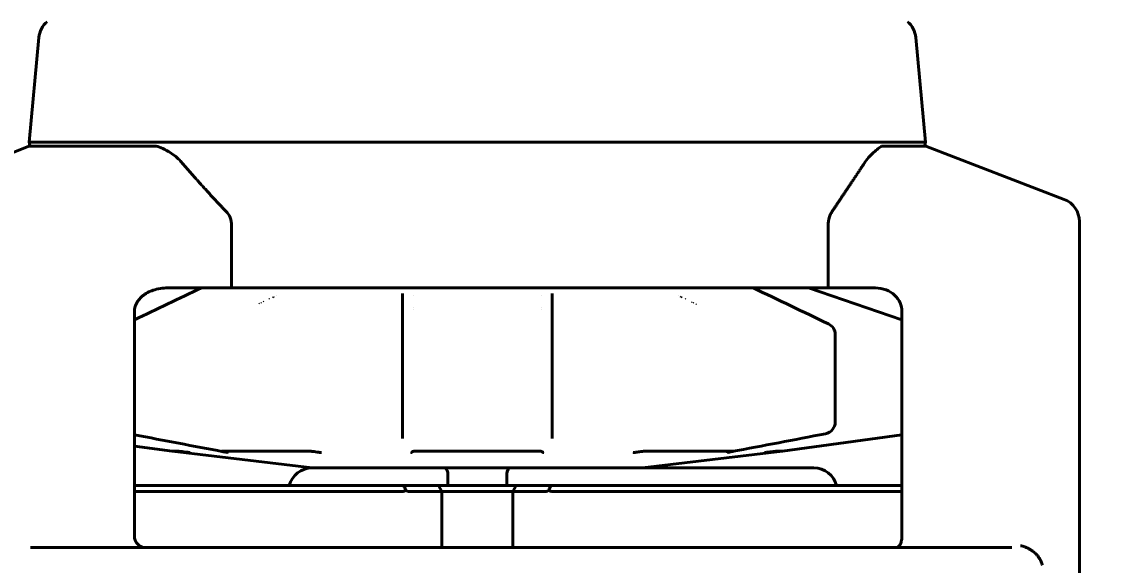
# Model space of a CAD drawing. Header units: millimetres. Extents: x 0 to 51860, y 0 to 5940.
# Drawn here: x 3939.6 to 4031.4, y 1746.3 to 1792.3 of the extents above; entities that cross this region are included whole.
import ezdxf

# ---------------------------------------------------------------- set-up
doc = ezdxf.new("R2010")
doc.units = ezdxf.units.MM
doc.header["$LTSCALE"] = 10
doc.layers.add('가시적인 것(ISO)', color=3, linetype='Continuous', lineweight=40)
doc.layers.add('치수(ISO)', color=2, linetype='Continuous', lineweight=25)
doc.styles.add('치수 텍스트_PSTEK_POSCO', font='isocp.shx')
doc.dimstyles.new('치수_PSTEK_POSCO', dxfattribs={"dimscale": 10, "dimtxt": 3.5, "dimasz": 2.5, "dimexe": 2, "dimexo": 2.5, "dimgap": 1, "dimtad": 1, "dimrnd": 1e-08, "dimdsep": 46, "dimtxsty": '치수 텍스트_PSTEK_POSCO', "dimcen": 0.09, "dimdle": 10, "dimclrd": 7, "dimclre": 7, "dimclrt": 2, "dimadec": 1, "dimazin": 2, "dimtfac": 1, "dimtmove": 0, "dimatfit": 3, "dimfxl": 0, "dimtolj": 1, "dimlwd": -1, "dimlwe": -1, "dimarcsym": 0})

# ---------------------------------------------------------------- blocks, each defined once
blk = doc.blocks.new('*D24')
at = {"layer": 'Defpoints', "color": 0}
for p in [(3893.189, 1812.006), (4763.189, 1812.006), (4763.189, 1549.441)]:
    blk.add_point(p, dxfattribs=at)
at = {"layer": '치수(ISO)', "color": 7}
for p, q in [((3893.189, 1787.006), (3893.189, 1529.441)), ((4763.189, 1787.006), (4763.189, 1529.441)), ((3918.189, 1549.441), (4738.189, 1549.441))]:
    blk.add_line(p, q, dxfattribs=at)
for points in [[(3918.189, 1553.607), (3918.189, 1545.274), (3893.189, 1549.441)], [(4738.189, 1553.607), (4738.189, 1545.274), (4763.189, 1549.441)]]:
    blk.add_solid(points, dxfattribs=at)
at = {"layer": '치수(ISO)', "color": 2, "insert": (4296.675, 1576.941), "char_height": 35, "attachment_point": 4, "style": '치수 텍스트_PSTEK_POSCO'}
blk.add_mtext('\\A1;870', dxfattribs=at)

msp = doc.modelspace()

# ---------------------------------------------------------------- linework, layer by layer
at = {"layer": '가시적인 것(ISO)'}
for p, q in [((3941.0425, 1790.9439), (3940.2373, 1782.0875)), ((4015.3353, 1790.9439), (4016.1405, 1782.0875)), ((3940.2373, 1782.0875), (4016.1405, 1782.0875)), ((3940.1889, 1781.7463), (3918.6888, 1773.1462)), ((3950.4828, 1781.7463), (3940.1889, 1781.7463)), ((3950.483, 1781.7463), (3950.9711, 1781.7463)), ((4012.4681, 1781.7463), (4012.7491, 1781.7463)), ((4016.1889, 1781.7463), (4012.7491, 1781.7463)), ((4016.1889, 1781.7463), (4027.9069, 1777.2394)), ((4029.1889, 1711.7463), (4029.1889, 1775.3727)), ((3957.3562, 1769.7463), (3957.3562, 1775.2056)), ((4007.921, 1769.7463), (4007.921, 1775.2056)), ((3951.9639, 1769.7463), (3957.3562, 1769.7463)), ((4007.921, 1769.7463), (3957.3562, 1769.7463)), ((3961.1532, 1769.0858), (3961.157, 1769.0858)), ((3971.8389, 1765.7923), (3971.8389, 1769.2695)), ((3972.7846, 1769.1063), (3972.7801, 1769.1063)), ((3983.5976, 1769.1063), (3983.5931, 1769.1063)), ((3984.5389, 1769.2695), (3984.5389, 1765.7923)), ((3995.2207, 1769.0858), (3995.2246, 1769.0858)), ((4006.2524, 1769.7463), (4014.1576, 1767.032)), ((4007.921, 1769.7463), (4011.9195, 1769.7463)), ((3972.79, 1768.1063), (3972.7855, 1768.1063)), ((3983.5877, 1768.1063), (3983.5922, 1768.1063)), ((3949.1415, 1748.7463), (3949.1415, 1767.7463)), ((3972.7865, 1767.9063), (3972.7904, 1767.9063)), ((3983.5874, 1767.9063), (3983.5913, 1767.9063)), ((4014.1576, 1748.7463), (4014.1576, 1767.7463)), ((3971.8389, 1765.7923), (3971.8389, 1758.3783)), ((3984.5389, 1758.3783), (3984.5389, 1765.7923)), ((4008.5026, 1758.3783), (4008.5026, 1765.7923)), ((3971.8389, 1756.9875), (3971.8389, 1758.3783)), ((3984.5389, 1758.3783), (3984.5389, 1756.9875)), ((4004.0389, 1755.9063), (4014.1576, 1757.296)), ((3952.3389, 1755.9063), (3949.1415, 1756.3454)), ((3952.9042, 1755.9063), (3952.3389, 1755.9063)), ((3964.1889, 1754.5063), (3952.3389, 1755.9063)), ((3964.1132, 1755.9063), (3956.5072, 1755.9063)), ((3983.5672, 1755.9063), (3972.8106, 1755.9063)), ((3992.1889, 1754.5063), (4004.0389, 1755.9063)), ((3999.8706, 1755.9063), (3992.2646, 1755.9063)), ((4004.0389, 1755.9063), (4003.4732, 1755.9063)), ((3964.1889, 1754.5063), (3974.6278, 1754.5063)), ((3974.6278, 1754.5063), (3975.3529, 1754.5063)), ((3981.0249, 1754.5063), (3975.3529, 1754.5063)), ((3981.0249, 1754.5063), (3981.75, 1754.5063)), ((3981.75, 1754.5063), (4006.6889, 1754.5063)), ((3975.6889, 1754.0063), (3975.6889, 1753.0063)), ((3980.6889, 1754.0063), (3980.6889, 1753.0063)), ((3949.1415, 1753.0063), (3971.933, 1753.0063)), ((3971.8517, 1752.5063), (3949.1415, 1752.5063)), ((3974.9048, 1753.0063), (3971.933, 1753.0063)), ((3972.3625, 1752.5063), (3975.1889, 1752.5063)), ((3975.1889, 1752.5063), (3974.9048, 1753.0063)), ((3981.473, 1753.0063), (3974.9048, 1753.0063)), ((3975.1889, 1752.5063), (3981.1889, 1752.5063)), ((3975.1889, 1752.5063), (3975.1889, 1747.7463)), ((3981.473, 1753.0063), (3981.1889, 1752.5063)), ((3981.1889, 1752.5063), (3984.0153, 1752.5063)), ((3981.1889, 1752.5063), (3981.1889, 1747.7463)), ((3984.4448, 1753.0063), (3981.473, 1753.0063)), ((3984.4448, 1753.0063), (4014.1576, 1753.0063)), ((4014.1576, 1752.5063), (3984.5261, 1752.5063)), ((3943.3313, 1747.7463), (3940.3317, 1747.7463)), ((3944.2117, 1747.7463), (3943.3313, 1747.7463)), ((3944.2117, 1747.7463), (4023.4759, 1747.7463))]:
    msp.add_line(p, q, dxfattribs=at)
for centre, radius, start, end in [((3943.0343, 1790.7628), 2, 130.081559, 174.805164), ((4013.3435, 1790.7628), 2, 5.194836, 49.918441), ((3942.2335, 1782.2105), 2, 183.52502, 193.421989), ((4014.1443, 1782.2105), 2, 346.578011, 356.47498), ((4027.1889, 1775.3727), 2, 0, 68.962491), ((4007.5026, 1765.7923), 1, 0, 64.340713), ((4007.5026, 1758.3783), 1, 280.877612, 0), ((3925.1889, 1719.7463), 36.5, 107.952361, 332.701252), ((3964.1889, 1752.5063), 2, 90, 165.522488), ((4006.6889, 1752.5063), 2, 14.477512, 90)]:
    msp.add_arc(centre, radius, start, end, dxfattribs=at)
for centre, major_axis, ratio, start_param, end_param in [((4007.5026, 1758.3783), (0.1887, -0.982), 0.7006703, 6.283039, 6.2832187), ((3975.3529, 1754.0063), (0, -0.5), 0.6719183, 1.5707963, 3.1415927), ((3981.0249, 1754.0063), (0, 0.5), 0.6719183, 0, 1.5707963), ((4126.379, 1687.5797), (161.6269, -138.8538), 0.3619018, 3.864506, 3.8675514), ((3971.933, 1753.0063), (0.4821, -0.4821), 0.2752978, 5.4179988, 6.0145422), ((3984.4448, 1753.0063), (-0.4821, -0.4821), 0.2752978, 0.2686431, 0.8651865), ((3830.1076, 1687.6257), (161.513, 138.756), 0.3619018, 5.5572255, 5.5602731)]:
    msp.add_ellipse(centre, major_axis=major_axis, ratio=ratio, start_param=start_param, end_param=end_param, dxfattribs=at)
for points, knots in [([(3952.1753, 1781.2028), (3951.9617, 1781.3334), (3951.7605, 1781.4508), (3951.3578, 1781.64), (3951.1643, 1781.7081), (3950.9713, 1781.7464)], [-0.16261921, -0.16261921, -0.16261921, -0.16261921, -0.08131497, -0.08131497, -0.00009578, -0.00009578, -0.00009578, -0.00009578]), ([(3952.1753, 1781.2028), (3952.3306, 1781.1078), (3952.4856, 1780.9993), (3952.7825, 1780.7555), (3952.9258, 1780.6192), (3953.0541, 1780.4709)], [0.00001517, 0.00001517, 0.00001517, 0.00001517, 0.05870851, 0.05870851, 0.11740985, 0.11740985, 0.11740985, 0.11740985]), ([(4011.7442, 1781.2028), (4011.6068, 1781.0798), (4011.4695, 1780.9399), (4011.2005, 1780.6281), (4011.0702, 1780.4574), (4010.9519, 1780.2786)], [-0.12861389, -0.12861389, -0.12861389, -0.12861389, -0.06430595, -0.06430595, 0, 0, 0, 0]), ([(4011.7442, 1781.2028), (4011.8886, 1781.3321), (4012.017, 1781.4503), (4012.2562, 1781.6396), (4012.365, 1781.7081), (4012.4678, 1781.7462)], [0.0000037, 0.0000037, 0.0000037, 0.0000037, 0.06790023, 0.06790023, 0.13580896, 0.13580896, 0.13580896, 0.13580896]), ([(3957.3562, 1775.2056), (3957.3562, 1775.4162), (3957.2859, 1775.659), (3957.1132, 1775.9706), (3957.0175, 1776.0986), (3956.9081, 1776.2133)], [-0.75651475, -0.75651475, -0.75651475, -0.75651475, -0.69332259, -0.69332259, -0.64962716, -0.64962716, -0.64962716, -0.64962716]), ([(4007.921, 1775.2056), (4007.921, 1775.4412), (4007.9824, 1775.7172), (4008.1215, 1776.0251), (4008.1746, 1776.1213), (4008.2367, 1776.2133)], [0.63453188, 0.63453188, 0.63453188, 0.63453188, 0.70522234, 0.70522234, 0.73588419, 0.73588419, 0.73588419, 0.73588419]), ([(3951.9639, 1769.7463), (3951.5693, 1769.7463), (3951.101, 1769.6766), (3950.4208, 1769.4464), (3950.0761, 1769.268), (3949.6237, 1768.8965), (3949.4202, 1768.6569), (3949.2057, 1768.2244), (3949.1415, 1767.9672), (3949.1415, 1767.7463)], [1.10510453, 1.10510453, 1.10510453, 1.10510453, 1.22347971, 1.22347971, 1.32052392, 1.32052392, 1.39909544, 1.39909544, 1.46536907, 1.46536907, 1.46536907, 1.46536907]), ([(4014.1576, 1767.7463), (4014.1576, 1767.9845), (4014.0976, 1768.2639), (4013.9003, 1768.7122), (4013.7232, 1768.9569), (4013.3426, 1769.3134), (4013.0667, 1769.4829), (4012.5469, 1769.6846), (4012.2072, 1769.7463), (4011.9195, 1769.7463)], [0, 0, 0, 0, 0.07145569, 0.07145569, 0.14695716, 0.14695716, 0.22790689, 0.22790689, 0.31422236, 0.31422236, 0.31422236, 0.31422236]), ([(3952.9046, 1755.9062), (3952.9061, 1755.9062), (3952.9112, 1755.9058), (3952.9166, 1755.9053), (3952.9239, 1755.9046), (3952.9337, 1755.9036), (3952.9436, 1755.9026), (3952.9749, 1755.8993), (3953.0198, 1755.8945), (3953.0605, 1755.89), (3953.1985, 1755.8749), (3953.4149, 1755.8508), (3953.659, 1755.8233)], [0, 0, 0, 0, 0.02147933, 0.02147933, 0.02147933, 0.05079873, 0.05079873, 0.05079873, 0.14282718, 0.14282718, 0.14282718, 0.45481315, 0.45481315, 0.45481315, 0.45481315]), ([(3953.659, 1755.8234), (3953.6695, 1755.8222), (3953.6798, 1755.821), (3953.6902, 1755.8199), (3953.71, 1755.8177), (3953.7297, 1755.8155), (3953.7487, 1755.8135), (3953.7707, 1755.8112), (3953.7916, 1755.8091), (3953.8111, 1755.8072), (3953.8326, 1755.8051), (3953.8507, 1755.8034), (3953.8676, 1755.802)], [0, 0, 0, 0, 0.03164274, 0.03164274, 0.03164274, 0.09250444, 0.09250444, 0.09250444, 0.1626888, 0.1626888, 0.1626888, 0.2399987, 0.2399987, 0.2399987, 0.2399987]), ([(3956.925, 1755.8233), (3956.8386, 1755.8388), (3956.7384, 1755.8569), (3956.6088, 1755.8815), (3956.5532, 1755.8923), (3956.5157, 1755.9011), (3956.5082, 1755.9031), (3956.5036, 1755.9049), (3956.5028, 1755.9055), (3956.5034, 1755.906), (3956.5038, 1755.9061), (3956.5051, 1755.9062), (3956.506, 1755.9063), (3956.5072, 1755.9063)], [0.000003975, 0.000003975, 0.000003975, 0.000003975, 0.041715224, 0.041715224, 0.067274113, 0.067274113, 0.07434208, 0.07434208, 0.076973873, 0.076973873, 0.078037013, 0.078037013, 0.078974907, 0.078974907, 0.078974907, 0.078974907]), ([(3957.001, 1755.802), (3957.0015, 1755.8023), (3957.0016, 1755.8024), (3957.0021, 1755.8034), (3957.0022, 1755.8047), (3956.9954, 1755.8079), (3956.991, 1755.8093), (3956.9712, 1755.8146), (3956.9497, 1755.8189), (3956.9249, 1755.8234)], [-0.001797659, -0.001797659, -0.001797659, -0.001797659, 0, 0, 0.003649818, 0.003649818, 0.006259337, 0.006259337, 0.012398701, 0.012398701, 0.012398701, 0.012398701]), ([(3964.1132, 1755.9063), (3964.1155, 1755.9063), (3964.1181, 1755.9062), (3964.1251, 1755.9059), (3964.1297, 1755.9056), (3964.1438, 1755.9046), (3964.1547, 1755.9036), (3964.198, 1755.8994), (3964.2389, 1755.8945), (3964.3961, 1755.875), (3964.5707, 1755.8508), (3964.7624, 1755.8234)], [0, 0, 0, 0, 0.00824755, 0.00824755, 0.02147946, 0.02147946, 0.0507997, 0.0507997, 0.14283939, 0.14283939, 0.45481202, 0.45481202, 0.45481202, 0.45481202]), ([(3964.7624, 1755.8234), (3964.7718, 1755.822), (3964.7814, 1755.8207), (3964.7913, 1755.8194), (3964.8075, 1755.8173), (3964.8244, 1755.8152), (3964.842, 1755.8133), (3964.8627, 1755.811), (3964.8842, 1755.8089), (3964.9067, 1755.8071), (3964.9316, 1755.805), (3964.9558, 1755.8034), (3964.9813, 1755.802)], [0, 0, 0, 0, 0.03622581, 0.03622581, 0.03622581, 0.09505663, 0.09505663, 0.09505663, 0.16375551, 0.16375551, 0.16375551, 0.2399549, 0.2399549, 0.2399549, 0.2399549]), ([(3972.5459, 1755.802), (3972.5609, 1755.8031), (3972.5743, 1755.8043), (3972.5863, 1755.8058), (3972.5962, 1755.807), (3972.6047, 1755.8083), (3972.612, 1755.8098), (3972.6318, 1755.8138), (3972.6422, 1755.8185), (3972.647, 1755.8234)], [-0.00141171, -0.00141171, -0.00141171, -0.00141171, 0.05786001, 0.05786001, 0.05786001, 0.10666316, 0.10666316, 0.10666316, 0.23858592, 0.23858592, 0.23858592, 0.23858592]), ([(3972.647, 1755.8234), (3972.6676, 1755.8443), (3972.6936, 1755.8668), (3972.7353, 1755.8892), (3972.7499, 1755.8958), (3972.7732, 1755.9021), (3972.7805, 1755.9037), (3972.792, 1755.9052), (3972.7956, 1755.9056), (3972.8014, 1755.906), (3972.8032, 1755.9061), (3972.8069, 1755.9062), (3972.8087, 1755.9063), (3972.8106, 1755.9063)], [10.61786058, 10.61786058, 10.61786058, 10.61786058, 10.74853807, 10.74853807, 10.79756147, 10.79756147, 10.81475435, 10.81475435, 10.8210947, 10.8210947, 10.82369375, 10.82369375, 10.8260214, 10.8260214, 10.8260214, 10.8260214]), ([(3983.5672, 1755.9062), (3983.5742, 1755.9062), (3983.5801, 1755.9058), (3983.5848, 1755.9053), (3983.5911, 1755.9046), (3983.5968, 1755.9036), (3983.6016, 1755.9026), (3983.6168, 1755.8993), (3983.6297, 1755.8945), (3983.6397, 1755.89), (3983.6734, 1755.8749), (3983.7039, 1755.8508), (3983.7308, 1755.8233)], [0, 0, 0, 0, 0.02147933, 0.02147933, 0.02147933, 0.05079873, 0.05079873, 0.05079873, 0.14282718, 0.14282718, 0.14282718, 0.45481315, 0.45481315, 0.45481315, 0.45481315]), ([(3983.7308, 1755.8233), (3983.732, 1755.8222), (3983.7335, 1755.821), (3983.7353, 1755.8199), (3983.7389, 1755.8177), (3983.7438, 1755.8155), (3983.7505, 1755.8135), (3983.7583, 1755.8112), (3983.7683, 1755.8091), (3983.7813, 1755.8072), (3983.7955, 1755.8051), (3983.8122, 1755.8034), (3983.8319, 1755.802)], [0.00005495, 0.00005495, 0.00005495, 0.00005495, 0.03164274, 0.03164274, 0.03164274, 0.09250444, 0.09250444, 0.09250444, 0.1626888, 0.1626888, 0.1626888, 0.2399987, 0.2399987, 0.2399987, 0.2399987]), ([(3991.3965, 1755.802), (3991.4023, 1755.8023), (3991.4035, 1755.8024), (3991.4215, 1755.8034), (3991.4411, 1755.8047), (3991.4812, 1755.8079), (3991.4974, 1755.8093), (3991.5502, 1755.8146), (3991.5845, 1755.8189), (3991.6154, 1755.8234)], [-0.00176591, -0.00176591, -0.00176591, -0.00176591, 0, 0, 0.003642559, 0.003642559, 0.006255156, 0.006255156, 0.012400249, 0.012400249, 0.012400249, 0.012400249]), ([(3991.6154, 1755.8234), (3991.7603, 1755.8441), (3991.9139, 1755.8656), (3992.0861, 1755.888), (3992.1427, 1755.8951), (3992.204, 1755.9018), (3992.2211, 1755.9035), (3992.2412, 1755.9052), (3992.2471, 1755.9056), (3992.2548, 1755.906), (3992.257, 1755.9061), (3992.2611, 1755.9062), (3992.2629, 1755.9063), (3992.2646, 1755.9063)], [13.37677654, 13.37677654, 13.37677654, 13.37677654, 13.55724621, 13.55724621, 13.63069336, 13.63069336, 13.656343, 13.656343, 13.66573191, 13.66573191, 13.66955608, 13.66955608, 13.67296565, 13.67296565, 13.67296565, 13.67296565]), ([(3999.4529, 1755.8234), (3999.4452, 1755.822), (3999.4378, 1755.8206), (3999.4309, 1755.8193), (3999.42, 1755.8172), (3999.4102, 1755.8151), (3999.4021, 1755.8132), (3999.3925, 1755.811), (3999.3851, 1755.8089), (3999.3808, 1755.807), (3999.3759, 1755.805), (3999.3749, 1755.8034), (3999.3768, 1755.802)], [0, 0, 0, 0, 0.03722898, 0.03722898, 0.03722898, 0.09561981, 0.09561981, 0.09561981, 0.16399232, 0.16399232, 0.16399232, 0.23994692, 0.23994692, 0.23994692, 0.23994692]), ([(3999.8706, 1755.9063), (3999.8721, 1755.9063), (3999.8731, 1755.9062), (3999.8748, 1755.9059), (3999.8749, 1755.9056), (3999.8739, 1755.9046), (3999.871, 1755.9036), (3999.856, 1755.8994), (3999.8334, 1755.8945), (3999.7379, 1755.875), (3999.6065, 1755.8508), (3999.4529, 1755.8234)], [0, 0, 0, 0, 0.00824755, 0.00824755, 0.02147945, 0.02147945, 0.05079968, 0.05079968, 0.14283935, 0.14283935, 0.45481312, 0.45481312, 0.45481312, 0.45481312]), ([(4002.5102, 1755.802), (4002.5231, 1755.8031), (4002.5368, 1755.8043), (4002.5524, 1755.8058), (4002.5653, 1755.807), (4002.5789, 1755.8083), (4002.5933, 1755.8098), (4002.6322, 1755.8138), (4002.6755, 1755.8185), (4002.7188, 1755.8234)], [-0.0014106, -0.0014106, -0.0014106, -0.0014106, 0.05785386, 0.05785386, 0.05785386, 0.10664925, 0.10664925, 0.10664925, 0.23858536, 0.23858536, 0.23858536, 0.23858536]), ([(4002.7188, 1755.8234), (4002.9058, 1755.8444), (4003.1078, 1755.867), (4003.3105, 1755.8893), (4003.3708, 1755.8959), (4003.4293, 1755.9021), (4003.4447, 1755.9037), (4003.4603, 1755.9052), (4003.4646, 1755.9056), (4003.4691, 1755.906), (4003.4703, 1755.9061), (4003.4721, 1755.9062), (4003.4728, 1755.9063), (4003.4732, 1755.9063)], [10.61883136, 10.61883136, 10.61883136, 10.61883136, 10.75042672, 10.75042672, 10.7991544, 10.7991544, 10.81625536, 10.81625536, 10.82256938, 10.82256938, 10.82516027, 10.82516027, 10.82748227, 10.82748227, 10.82748227, 10.82748227]), ([(3972.1446, 1752.5926), (3972.1175, 1752.5759), (3972.0882, 1752.5608), (3972.0249, 1752.5348), (3971.9907, 1752.5242), (3971.9212, 1752.5099), (3971.886, 1752.5063), (3971.8517, 1752.5063)], [0.243605386, 0.243605386, 0.243605386, 0.243605386, 0.25343194, 0.25343194, 0.263861508, 0.263861508, 0.274291077, 0.274291077, 0.274291077, 0.274291077]), ([(3984.2332, 1752.5926), (3984.2603, 1752.5759), (3984.2896, 1752.5608), (3984.3529, 1752.5348), (3984.3871, 1752.5242), (3984.4566, 1752.5099), (3984.4918, 1752.5063), (3984.5261, 1752.5063)], [-0.123154452, -0.123154452, -0.123154452, -0.123154452, -0.113327898, -0.113327898, -0.10289833, -0.10289833, -0.092468761, -0.092468761, -0.092468761, -0.092468761]), ([(3950.122, 1747.7463), (3949.9935, 1747.7463), (3949.8551, 1747.7714), (3949.596, 1747.8846), (3949.4751, 1747.9725), (3949.3122, 1748.1654), (3949.25, 1748.2662), (3949.1646, 1748.4946), (3949.1415, 1748.6226), (3949.1415, 1748.7463)], [0.55499372, 0.55499372, 0.55499372, 0.55499372, 0.60909313, 0.60909313, 0.66319253, 0.66319253, 0.70029547, 0.70029547, 0.73739842, 0.73739842, 0.73739842, 0.73739842]), ([(4013.6537, 1747.7463), (4013.7192, 1747.7463), (4013.789, 1747.7713), (4013.917, 1747.8772), (4013.9754, 1747.9581), (4014.0618, 1748.1403), (4014.0977, 1748.2489), (4014.1456, 1748.4895), (4014.1576, 1748.6215), (4014.1576, 1748.7463)], [-0.15992208, -0.15992208, -0.15992208, -0.15992208, -0.11738867, -0.11738867, -0.07485526, -0.07485526, -0.03742763, -0.03742763, 0, 0, 0, 0]), ([(4024.1951, 1747.9078), (4024.3282, 1747.884), (4024.4519, 1747.8495), (4024.5646, 1747.8097), (4024.5841, 1747.8028), (4024.6033, 1747.7957), (4024.6222, 1747.7885), (4024.7149, 1747.753), (4024.8216, 1747.7046), (4024.9186, 1747.6521), (4024.9553, 1747.6322), (4024.9916, 1747.6112), (4025.0276, 1747.5893), (4025.1051, 1747.5421), (4025.1724, 1747.4962), (4025.2441, 1747.4414), (4025.247, 1747.4393), (4025.2498, 1747.4371), (4025.2527, 1747.4349), (4025.2991, 1747.3991), (4025.3451, 1747.3611), (4025.3903, 1747.3207), (4025.4438, 1747.2729), (4025.4837, 1747.2341), (4025.5297, 1747.1859), (4025.5339, 1747.1814), (4025.538, 1747.177), (4025.5422, 1747.1725), (4025.5932, 1747.1182), (4025.6432, 1747.0597), (4025.6912, 1746.9971), (4025.7206, 1746.9587), (4025.7409, 1746.9304), (4025.765, 1746.8948), (4025.7699, 1746.8877), (4025.7747, 1746.8805), (4025.7795, 1746.8732), (4025.8282, 1746.7996), (4025.8746, 1746.7197), (4025.9162, 1746.6337), (4025.9266, 1746.6123), (4025.9334, 1746.5976), (4025.9417, 1746.579), (4025.9461, 1746.569), (4025.9505, 1746.5589), (4025.9549, 1746.5487), (4025.994, 1746.4571), (4026.0281, 1746.3572), (4026.0531, 1746.2502)], [-0.0040184, -0.0040184, -0.0040184, -0.0040184, 0.3831999, 0.3831999, 0.3831999, 0.4502904, 0.4502904, 0.4502904, 0.7797858, 0.7797858, 0.7797858, 0.9045991, 0.9045991, 0.9045991, 1.1738041, 1.1738041, 1.1738041, 1.1845479, 1.1845479, 1.1845479, 1.3589078, 1.3589078, 1.3589078, 1.5651383, 1.5651383, 1.5651383, 1.5839787, 1.5839787, 1.5839787, 1.8132166, 1.8132166, 1.8132166, 1.9536562, 1.9536562, 1.9536562, 1.9817762, 1.9817762, 1.9817762, 2.2675253, 2.2675253, 2.2675253, 2.3389004, 2.3389004, 2.3389004, 2.3772171, 2.3772171, 2.3772171, 2.721834, 2.721834, 2.721834, 2.721834])]:
    msp.add_open_spline(points, degree=3, knots=knots, dxfattribs=at)
for points, weights in [([(3956.9081, 1776.2133), (3955.0475, 1778.1653), (3953.0541, 1780.4709)], [1.05610756276, 1.03714303063, 1.01560301646]), ([(4008.2367, 1776.2133), (4009.5496, 1778.1581), (4010.9519, 1780.2786)], [1.02799077707, 1.0192462866, 1.00913566085]), ([(3960.9225, 1768.976), (3960.9232, 1768.9753), (3960.9239, 1768.9747)], [1.0022099027, 1.00221048153, 1.00221105872]), ([(3995.4539, 1768.9747), (3995.4546, 1768.9753), (3995.4553, 1768.9759)], [1.00221107624, 1.00221049984, 1.00220992182]), ([(3959.6813, 1768.3838), (3959.6821, 1768.3832), (3959.6829, 1768.3825)], [1.00239184839, 1.0023916409, 1.00239143163]), ([(3959.8408, 1768.4579), (3959.84, 1768.4586), (3959.8392, 1768.4592)], [1.00240992781, 1.00241003381, 1.00241013794]), ([(3960.0374, 1768.5539), (3960.0382, 1768.5533), (3960.039, 1768.5526)], [1.00241547649, 1.0024155069, 1.00241553541]), ([(3960.5263, 1768.7851), (3960.5256, 1768.7858), (3960.5248, 1768.7865)], [1.00234827811, 1.00234792237, 1.00234756476]), ([(3995.853, 1768.7864), (3995.8522, 1768.7858), (3995.8515, 1768.7851)], [1.00234757564, 1.00234793292, 1.00234828833]), ([(3996.3388, 1768.5526), (3996.3396, 1768.5532), (3996.3404, 1768.5539)], [1.00241553528, 1.00241550681, 1.00241547645]), ([(3996.5386, 1768.4592), (3996.5378, 1768.4586), (3996.537, 1768.4579)], [1.00241013433, 1.00241003023, 1.00240992427]), ([(3996.6949, 1768.3825), (3996.6957, 1768.3831), (3996.6965, 1768.3838)], [1.00239142562, 1.00239163476, 1.00239184211])]:
    msp.add_rational_spline(points, weights, degree=2, dxfattribs=at)
for points in [[(3949.1415, 1767.0295), (3951.0335, 1767.9378), (3952.9261, 1768.8442), (3954.82, 1769.7463)], [(4001.5579, 1769.7463), (4003.6851, 1768.7331), (4005.8106, 1767.7144), (4007.9357, 1766.6937)], [(3956.6529, 1755.8731), (3954.1486, 1756.3486), (3951.645, 1756.8281), (3949.1415, 1757.3089)], [(4007.6868, 1757.3955), (4005.0393, 1756.8868), (4002.3915, 1756.3795), (3999.7431, 1755.8766)]]:
    msp.add_open_spline(points, degree=3, dxfattribs=at)

# ---------------------------------------------------------------- dimensions: what is measured, and where the dimension line sits
at = {"layer": '치수(ISO)', "color": 7}
dim = msp.add_linear_dim(base=(4763.1889, 1549.4408), p1=(3893.1889, 1812.0063), p2=(4763.1889, 1812.0063), dimstyle='치수_PSTEK_POSCO', override={"dimdec": 2, "dimtp": 0, "dimtm": 0, "dimtdec": 2, "dimtofl": 0, "dimatfit": 1}, dxfattribs=at)
dim.commit()
dim.dimension.update_dxf_attribs({"geometry": '*D24', "text_midpoint": (4328.1889, 1549.4408), "dimtype": 160})

doc.saveas('drawing.dxf')
